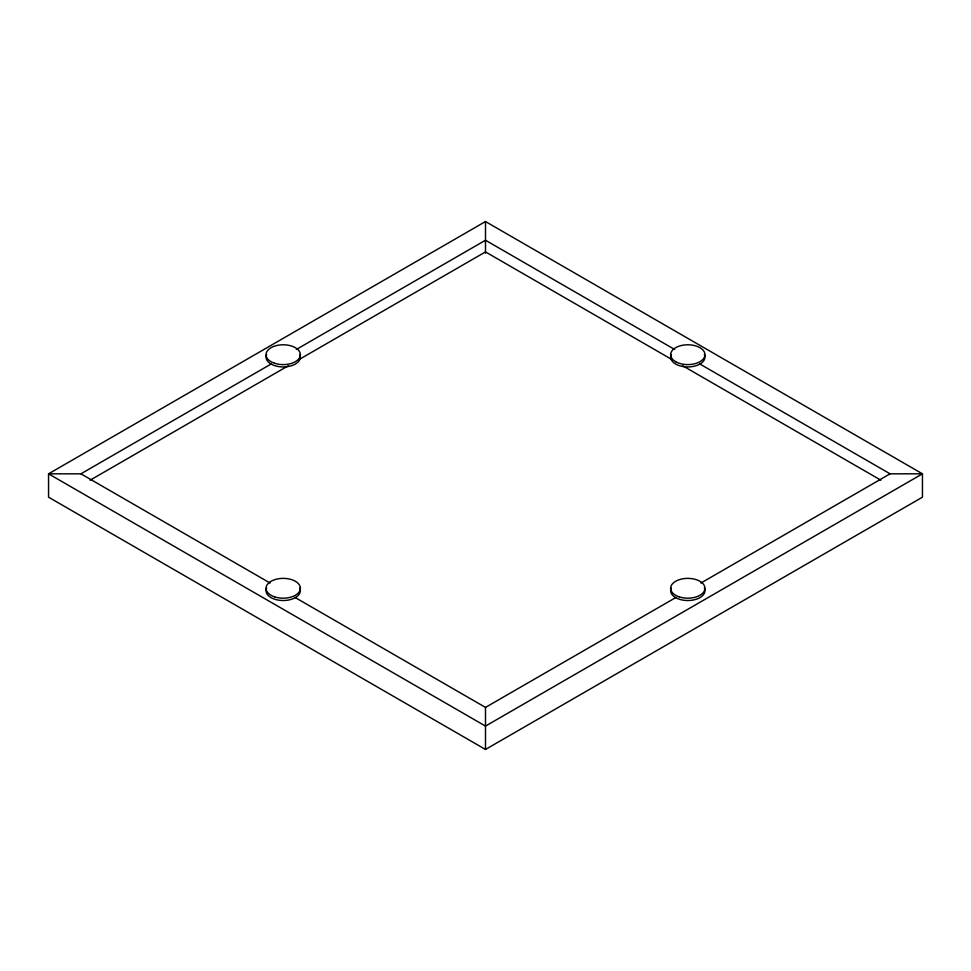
<?xml version="1.0" encoding="UTF-8"?>
<svg xmlns="http://www.w3.org/2000/svg" width="971" height="971" viewBox="0 0 971 971"><rect width="100%" height="100%" fill="white"/><g stroke="black" fill="none" stroke-linecap="round" stroke-linejoin="round"><path stroke-width="1.46" d="M485.5 221.546L48.55 473.824L48.55 497.176L485.5 749.454L922.45 497.176L922.45 473.824L485.5 221.546L485.5 253.176M699.618 363.858L890.079 473.824L922.45 473.824L485.5 726.09L48.55 473.824L80.921 473.824L271.382 363.858M296.349 349.451L485.5 240.238L674.651 349.451M90.109 480.196L288.46 365.679M298.971 359.61L485.5 251.914L672.029 359.61M295.026 597.444L485.5 707.41L675.974 597.444M700.928 583.025L890.079 473.824M682.54 365.679L880.891 480.196M80.921 473.824L270.072 583.025M485.5 707.41L485.5 749.454M704.376 354.464A17.162 9.904 0 0 1 687.796 366.941A17.162 9.904 0 0 1 671.216 354.464M299.784 354.464A17.162 9.904 0 0 1 283.204 366.941A17.162 9.904 0 0 1 266.624 354.464M299.784 588.05A17.162 9.904 0 0 1 283.204 600.527A17.162 9.904 0 0 1 266.624 588.05M704.376 588.05A17.162 9.904 0 0 1 687.796 600.527A17.162 9.904 0 0 1 671.216 588.05M675.658 361.698A17.162 9.904 0 0 0 704.376 357.255A17.162 9.904 0 0 0 683.353 345.118A17.162 9.904 0 0 0 675.658 361.698M274.623 363.275A17.162 9.904 0 0 0 300.379 354.694A17.162 9.904 0 0 0 274.623 346.113A17.162 9.904 0 0 0 274.623 363.275M274.623 596.862A17.162 9.904 0 0 0 300.379 588.28A17.162 9.904 0 0 0 274.623 579.699A17.162 9.904 0 0 0 274.623 596.862M679.215 596.862A17.162 9.904 0 0 0 704.958 588.28A17.162 9.904 0 0 0 679.215 579.699A17.162 9.904 0 0 0 679.215 596.862"/></g></svg>
